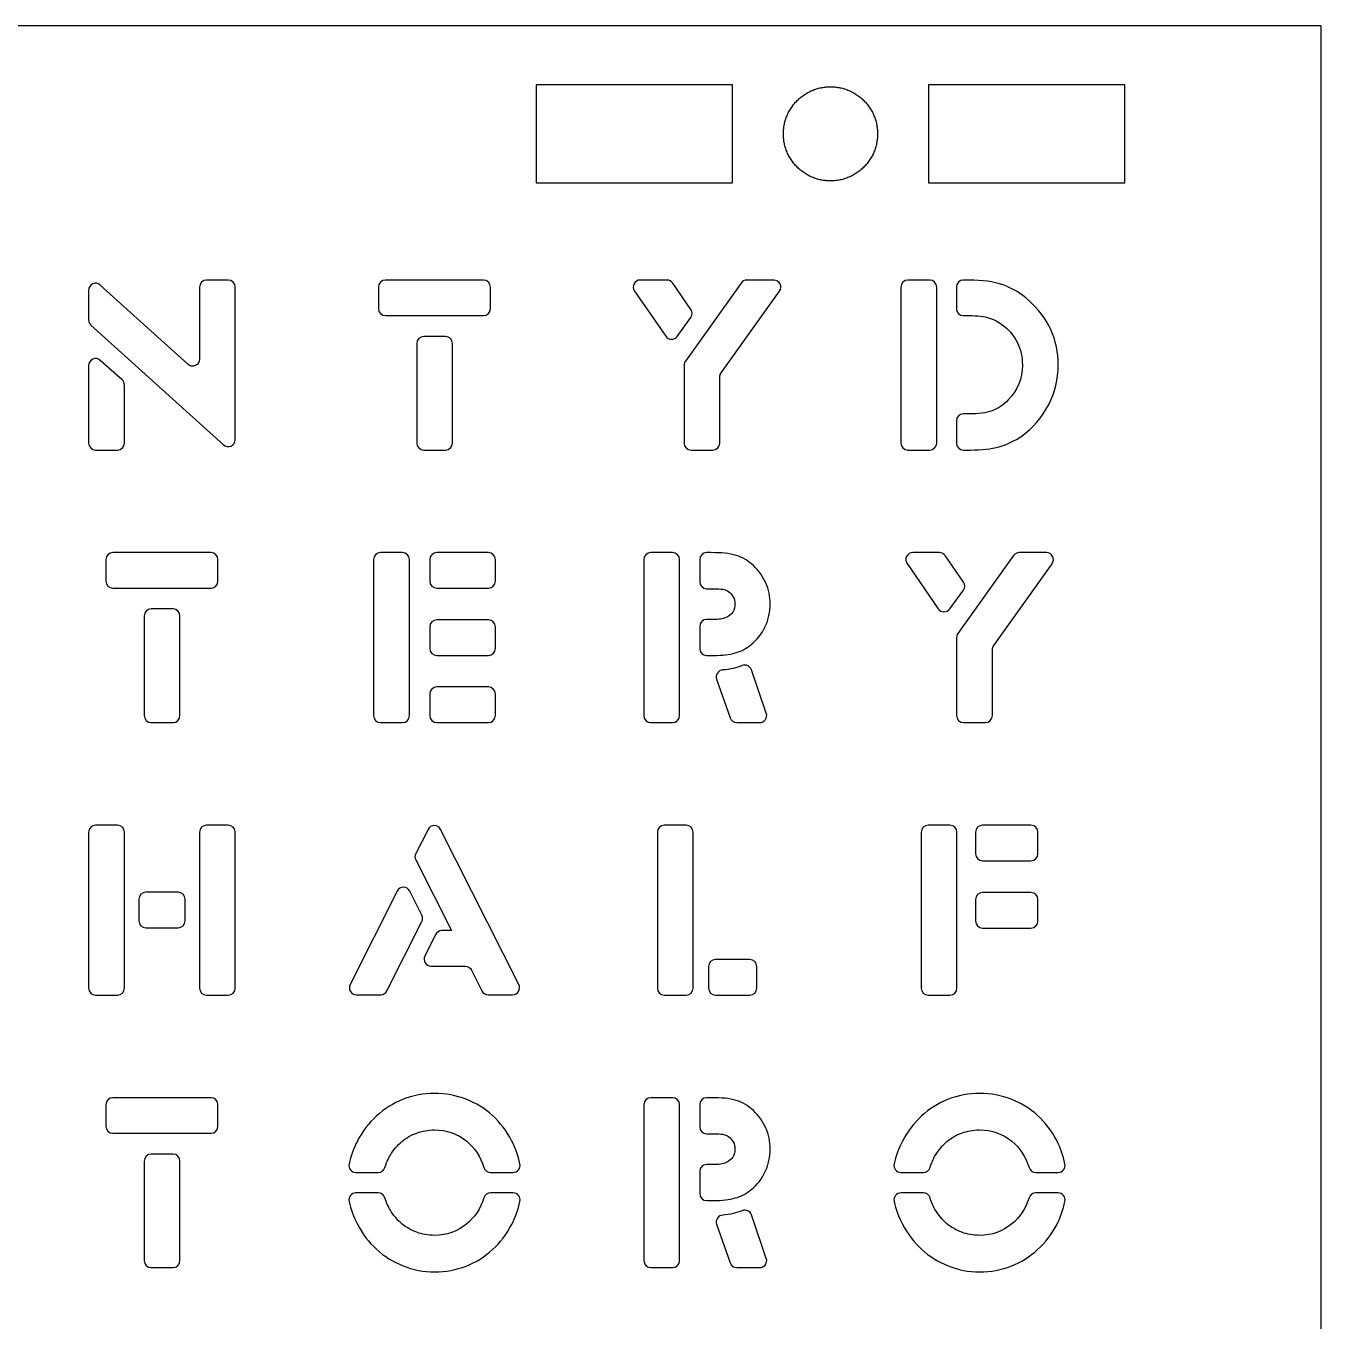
# Model space of a CAD drawing. Header units: millimetres. Extents: x -41.9 to 41.9, y -41.9 to 41.9.
# Drawn here: x 0 to 41.91, y -0.01 to 41.9 of the extents above; entities that cross this region are included whole.
import ezdxf

# ---------------------------------------------------------------- set-up
doc = ezdxf.new("R2010")
doc.units = ezdxf.units.MM
doc.header["$MEASUREMENT"] = 0
doc.layers.add('ponoko lines ada wordclock', color=5, linetype='Continuous', true_color=0x0000ff)

msp = doc.modelspace()

# ---------------------------------------------------------------- linework, layer by layer
at = {"layer": 'ponoko lines ada wordclock'}
for p, q in [((6.551, 33.678), (5.845, 33.678)), ((14.813, 33.678), (11.637, 33.678)), ((20.748, 33.678), (19.881, 33.678)), ((21.523, 32.725), (20.934, 33.58)), ((23.147, 33.583), (21.343, 31.058)), ((24.206, 33.678), (23.33, 33.678)), ((29.25, 33.678), (28.544, 33.678)), ((30.521, 33.678), (30.336, 33.678)), ((2.034, 33.349), (2.034, 32.39)), ((5.243, 30.954), (2.412, 33.517)), ((5.62, 33.452), (5.62, 31.122)), ((6.778, 28.515), (6.778, 33.452)), ((11.411, 33.452), (11.411, 32.754)), ((15.038, 32.754), (15.038, 33.452)), ((19.696, 33.323), (20.709, 31.86)), ((22.5, 30.672), (24.39, 33.32)), ((28.318, 33.452), (28.318, 28.405)), ((29.476, 28.405), (29.476, 33.452)), ((30.111, 33.452), (30.111, 32.754)), ((11.637, 32.528), (14.813, 32.528)), ((21.078, 31.856), (21.52, 32.464)), ((30.336, 32.528), (30.408, 32.528)), ((2.109, 32.222), (6.4, 28.347)), ((13.582, 31.853), (12.877, 31.853)), ((12.651, 31.628), (12.651, 28.405)), ((13.808, 28.405), (13.808, 31.628)), ((3.116, 30.45), (2.411, 31.081)), ((2.034, 30.912), (2.034, 28.405)), ((21.3, 30.926), (21.3, 28.405)), ((3.192, 28.405), (3.192, 30.281)), ((22.458, 28.405), (22.458, 30.54)), ((30.529, 29.347), (30.336, 29.347)), ((30.111, 29.121), (30.111, 28.405)), ((2.26, 28.179), (2.966, 28.179)), ((12.877, 28.179), (13.582, 28.179)), ((21.526, 28.179), (22.232, 28.179)), ((28.544, 28.179), (29.25, 28.179)), ((30.336, 28.179), (30.569, 28.179)), ((5.994, 24.859), (2.818, 24.859)), ((12.187, 24.859), (11.481, 24.859)), ((14.968, 24.859), (13.298, 24.859)), ((20.929, 24.859), (20.223, 24.859)), ((22.168, 24.859), (22.032, 24.859)), ((29.566, 24.859), (28.701, 24.859)), ((30.342, 23.906), (29.752, 24.761)), ((31.965, 24.764), (30.162, 22.239)), ((33.025, 24.859), (32.149, 24.859)), ((2.592, 24.633), (2.592, 23.935)), ((6.219, 23.935), (6.219, 24.633)), ((11.255, 24.633), (11.255, 19.586)), ((12.413, 19.586), (12.413, 24.633)), ((13.072, 24.633), (13.072, 23.935)), ((15.194, 23.935), (15.194, 24.633)), ((19.997, 24.633), (19.997, 19.586)), ((21.155, 19.586), (21.155, 24.633)), ((21.806, 24.633), (21.806, 23.918)), ((28.515, 24.504), (29.528, 23.041)), ((31.319, 21.853), (33.209, 24.501)), ((2.818, 23.709), (5.994, 23.709)), ((13.298, 23.709), (14.968, 23.709)), ((22.032, 23.692), (22.241, 23.692)), ((29.896, 23.037), (30.338, 23.645)), ((3.832, 22.809), (3.832, 19.586)), ((4.764, 23.035), (4.058, 23.035)), ((4.989, 19.586), (4.989, 22.809)), ((14.968, 22.681), (13.298, 22.681)), ((22.184, 22.698), (22.032, 22.698)), ((13.072, 22.455), (13.072, 21.757)), ((15.194, 21.757), (15.194, 22.455)), ((21.806, 22.472), (21.806, 21.757)), ((30.119, 22.107), (30.119, 19.586)), ((13.298, 21.531), (14.968, 21.531)), ((22.032, 21.531), (22.249, 21.531)), ((31.277, 19.586), (31.277, 21.721)), ((23.962, 19.66), (23.479, 21.065)), ((22.355, 20.762), (22.791, 19.512)), ((13.072, 20.286), (13.072, 19.586)), ((14.968, 20.512), (13.298, 20.512)), ((15.194, 19.586), (15.194, 20.286)), ((4.058, 19.36), (4.764, 19.36)), ((11.481, 19.36), (12.187, 19.36)), ((13.298, 19.36), (14.968, 19.36)), ((20.223, 19.36), (20.929, 19.36)), ((23.004, 19.36), (23.749, 19.36)), ((30.345, 19.36), (31.051, 19.36)), ((2.966, 16.04), (2.26, 16.04)), ((6.552, 16.04), (5.845, 16.04)), ((21.368, 16.04), (20.662, 16.04)), ((29.905, 16.04), (29.199, 16.04)), ((32.526, 16.04), (30.96, 16.04)), ((2.034, 15.814), (2.034, 10.768)), ((3.192, 10.768), (3.192, 15.814)), ((5.62, 15.814), (5.62, 10.768)), ((6.777, 10.768), (6.777, 15.814)), ((13.016, 15.903), (12.619, 15.121)), ((15.954, 10.883), (13.419, 15.902)), ((20.436, 15.814), (20.436, 10.768)), ((21.593, 10.768), (21.593, 15.814)), ((28.973, 15.814), (28.973, 10.768)), ((30.131, 10.768), (30.131, 15.814)), ((30.734, 15.814), (30.734, 15.116)), ((32.752, 15.116), (32.752, 15.814)), ((12.619, 14.916), (13.78, 12.627)), ((30.96, 14.89), (32.526, 14.89)), ((4.928, 13.871), (3.884, 13.871)), ((12.018, 13.909), (10.495, 10.883)), ((12.813, 13.123), (12.422, 13.908)), ((32.526, 13.862), (30.96, 13.862)), ((3.658, 13.644), (3.658, 12.946)), ((5.154, 12.946), (5.154, 13.644)), ((30.734, 13.636), (30.734, 12.939)), ((32.752, 12.939), (32.752, 13.636)), ((3.884, 12.72), (4.928, 12.72)), ((11.688, 10.68), (12.813, 12.921)), ((13.78, 12.627), (13.462, 12.627)), ((30.96, 12.712), (32.526, 12.712)), ((13.26, 12.502), (12.914, 11.804)), ((13.116, 11.477), (14.22, 11.477)), ((14.422, 11.351), (14.755, 10.681)), ((22.092, 11.467), (22.092, 10.768)), ((23.426, 11.693), (22.318, 11.693)), ((23.652, 10.768), (23.652, 11.467)), ((2.26, 10.541), (2.966, 10.541)), ((5.845, 10.541), (6.552, 10.541)), ((10.697, 10.555), (11.486, 10.555)), ((14.957, 10.555), (15.753, 10.555)), ((20.662, 10.541), (21.368, 10.541)), ((22.318, 10.541), (23.426, 10.541)), ((29.199, 10.541), (29.905, 10.541)), ((5.994, 7.221), (2.818, 7.221)), ((20.929, 7.221), (20.224, 7.221)), ((22.168, 7.221), (22.032, 7.221)), ((2.592, 6.995), (2.592, 6.297)), ((6.219, 6.297), (6.219, 6.995)), ((19.998, 6.995), (19.998, 1.949)), ((21.155, 1.949), (21.155, 6.995)), ((21.806, 6.995), (21.806, 6.281)), ((2.818, 6.071), (5.994, 6.071)), ((22.032, 6.054), (22.241, 6.054)), ((3.832, 5.171), (3.832, 1.949)), ((4.764, 5.397), (4.058, 5.397)), ((4.989, 1.949), (4.989, 5.171)), ((22.184, 5.06), (22.032, 5.06)), ((10.681, 4.805), (11.406, 4.805)), ((15.041, 4.805), (15.768, 4.805)), ((21.806, 4.834), (21.806, 4.12)), ((28.319, 4.805), (29.043, 4.805)), ((32.679, 4.805), (33.406, 4.805)), ((11.405, 4.14), (10.681, 4.14)), ((15.768, 4.14), (15.041, 4.14)), ((22.032, 3.893), (22.249, 3.893)), ((29.043, 4.14), (28.319, 4.14)), ((33.406, 4.14), (32.679, 4.14)), ((23.962, 2.022), (23.48, 3.427)), ((22.355, 3.124), (22.791, 1.874)), ((4.058, 1.722), (4.764, 1.722)), ((20.224, 1.722), (20.929, 1.722)), ((23.004, 1.722), (23.749, 1.722))]:
    msp.add_line(p, q, dxfattribs=at)
for points in [[(-41.906, -41.917), (41.914, -41.917), (41.914, 41.903), (-41.906, 41.903)], [(16.514, 36.823), (22.864, 36.823), (22.864, 39.998), (16.514, 39.998)], [(29.214, 36.823), (35.564, 36.823), (35.564, 39.998), (29.214, 39.998)]]:
    msp.add_lwpolyline(points, close=True, dxfattribs=at)
msp.add_rational_spline([(26.039, 39.934), (24.515, 39.934), (24.515, 38.41), (24.515, 36.886), (26.039, 36.886), (27.563, 36.886), (27.563, 38.41), (27.563, 39.934), (26.039, 39.934)], [1, 0.707106781187, 1, 0.707106781187, 1, 0.707106781187, 1, 0.707106781187, 1], degree=2, knots=[0, 0, 0, 2.393894, 2.393894, 4.787787, 4.787787, 7.181681, 7.181681, 9.575574, 9.575574, 9.575574], dxfattribs=at)
for points in [[(2.168, 33.556), (2.084, 33.519), (2.034, 33.441), (2.034, 33.349)], [(2.412, 33.517), (2.344, 33.578), (2.252, 33.593), (2.168, 33.556)], [(5.845, 33.678), (5.721, 33.678), (5.62, 33.576), (5.62, 33.452)], [(6.778, 33.452), (6.778, 33.576), (6.676, 33.678), (6.551, 33.678)], [(11.637, 33.678), (11.513, 33.678), (11.411, 33.576), (11.411, 33.452)], [(15.038, 33.452), (15.038, 33.576), (14.937, 33.678), (14.813, 33.678)], [(19.681, 33.557), (19.641, 33.48), (19.647, 33.394), (19.696, 33.323)], [(19.881, 33.678), (19.795, 33.678), (19.721, 33.634), (19.681, 33.557)], [(20.934, 33.58), (20.89, 33.643), (20.824, 33.678), (20.748, 33.678)], [(23.33, 33.678), (23.255, 33.678), (23.19, 33.645), (23.147, 33.583)], [(24.407, 33.555), (24.367, 33.633), (24.293, 33.678), (24.206, 33.678)], [(24.39, 33.32), (24.44, 33.391), (24.446, 33.478), (24.407, 33.555)], [(28.544, 33.678), (28.419, 33.678), (28.318, 33.576), (28.318, 33.452)], [(29.476, 33.452), (29.476, 33.576), (29.374, 33.678), (29.25, 33.678)], [(30.336, 33.678), (30.212, 33.678), (30.111, 33.576), (30.111, 33.452)], [(31.622, 33.522), (31.317, 33.629), (30.947, 33.678), (30.521, 33.678)], [(32.458, 33.02), (32.201, 33.251), (31.92, 33.415), (31.622, 33.522)], [(11.411, 32.754), (11.411, 32.629), (11.513, 32.528), (11.637, 32.528)], [(14.813, 32.528), (14.937, 32.528), (15.038, 32.629), (15.038, 32.754)], [(21.52, 32.464), (21.577, 32.543), (21.579, 32.645), (21.523, 32.725)], [(30.111, 32.754), (30.111, 32.629), (30.212, 32.528), (30.336, 32.528)], [(33.166, 32.076), (33.005, 32.429), (32.764, 32.741), (32.458, 33.02)], [(2.034, 32.39), (2.034, 32.323), (2.06, 32.266), (2.109, 32.222)], [(30.408, 32.528), (30.561, 32.528), (30.69, 32.528), (30.81, 32.52)], [(30.81, 32.52), (30.923, 32.511), (31.027, 32.495), (31.116, 32.47)], [(31.116, 32.47), (31.204, 32.445), (31.293, 32.412), (31.373, 32.371)], [(31.373, 32.371), (31.445, 32.33), (31.526, 32.289), (31.598, 32.232)], [(12.877, 31.853), (12.752, 31.853), (12.651, 31.752), (12.651, 31.628)], [(13.808, 31.628), (13.808, 31.752), (13.707, 31.853), (13.582, 31.853)], [(20.709, 31.86), (20.752, 31.798), (20.817, 31.764), (20.893, 31.763)], [(20.893, 31.763), (20.968, 31.763), (21.033, 31.795), (21.078, 31.856)], [(31.598, 32.232), (31.799, 32.084), (31.96, 31.895), (32.081, 31.665)], [(33.407, 30.933), (33.407, 31.336), (33.327, 31.722), (33.166, 32.076)], [(32.081, 31.665), (32.193, 31.434), (32.249, 31.18), (32.249, 30.925)], [(2.168, 31.119), (2.084, 31.082), (2.034, 31.004), (2.034, 30.912)], [(2.411, 31.081), (2.343, 31.142), (2.251, 31.156), (2.168, 31.119)], [(5.62, 31.122), (5.62, 31.031), (5.569, 30.952), (5.486, 30.915)], [(21.343, 31.058), (21.314, 31.018), (21.3, 30.976), (21.3, 30.926)], [(5.486, 30.915), (5.402, 30.878), (5.31, 30.893), (5.243, 30.954)], [(22.458, 30.54), (22.458, 30.59), (22.472, 30.632), (22.5, 30.672)], [(32.249, 30.925), (32.249, 30.498), (32.097, 30.12), (31.791, 29.799)], [(33.093, 29.635), (33.303, 30.038), (33.407, 30.473), (33.407, 30.933)], [(3.192, 30.281), (3.192, 30.348), (3.166, 30.405), (3.116, 30.45)], [(31.791, 29.799), (31.63, 29.635), (31.454, 29.52), (31.269, 29.446)], [(30.336, 29.347), (30.212, 29.347), (30.111, 29.246), (30.111, 29.121)], [(31.269, 29.446), (31.076, 29.38), (30.826, 29.347), (30.529, 29.347)], [(32.225, 28.632), (32.595, 28.895), (32.885, 29.232), (33.093, 29.635)], [(6.643, 28.308), (6.727, 28.345), (6.778, 28.424), (6.778, 28.515)], [(31.502, 28.287), (31.759, 28.361), (32, 28.476), (32.225, 28.632)], [(2.034, 28.405), (2.034, 28.28), (2.136, 28.179), (2.26, 28.179)], [(2.966, 28.179), (3.09, 28.179), (3.192, 28.28), (3.192, 28.405)], [(6.4, 28.347), (6.468, 28.286), (6.56, 28.271), (6.643, 28.308)], [(12.651, 28.405), (12.651, 28.28), (12.752, 28.179), (12.877, 28.179)], [(13.582, 28.179), (13.707, 28.179), (13.808, 28.28), (13.808, 28.405)], [(21.3, 28.405), (21.3, 28.28), (21.402, 28.179), (21.526, 28.179)], [(22.232, 28.179), (22.356, 28.179), (22.458, 28.28), (22.458, 28.405)], [(28.318, 28.405), (28.318, 28.28), (28.419, 28.179), (28.544, 28.179)], [(29.25, 28.179), (29.374, 28.179), (29.476, 28.28), (29.476, 28.405)], [(30.111, 28.405), (30.111, 28.28), (30.212, 28.179), (30.336, 28.179)], [(30.569, 28.179), (30.931, 28.179), (31.236, 28.213), (31.502, 28.287)], [(2.818, 24.859), (2.694, 24.859), (2.592, 24.757), (2.592, 24.633)], [(6.219, 24.633), (6.219, 24.757), (6.118, 24.859), (5.994, 24.859)], [(11.481, 24.859), (11.356, 24.859), (11.255, 24.757), (11.255, 24.633)], [(12.413, 24.633), (12.413, 24.757), (12.311, 24.859), (12.187, 24.859)], [(13.298, 24.859), (13.173, 24.859), (13.072, 24.757), (13.072, 24.633)], [(15.194, 24.633), (15.194, 24.757), (15.093, 24.859), (14.968, 24.859)], [(20.223, 24.859), (20.099, 24.859), (19.997, 24.757), (19.997, 24.633)], [(21.155, 24.633), (21.155, 24.757), (21.054, 24.859), (20.929, 24.859)], [(22.032, 24.859), (21.908, 24.859), (21.806, 24.757), (21.806, 24.633)], [(22.626, 24.842), (22.49, 24.851), (22.337, 24.859), (22.168, 24.859)], [(22.988, 24.769), (22.876, 24.802), (22.755, 24.826), (22.626, 24.842)], [(23.286, 24.637), (23.197, 24.695), (23.093, 24.736), (22.988, 24.769)], [(28.5, 24.738), (28.46, 24.661), (28.466, 24.575), (28.515, 24.504)], [(28.701, 24.859), (28.614, 24.859), (28.54, 24.814), (28.5, 24.738)], [(29.752, 24.761), (29.709, 24.824), (29.643, 24.859), (29.566, 24.859)], [(32.149, 24.859), (32.074, 24.859), (32.009, 24.826), (31.965, 24.764)], [(33.226, 24.736), (33.186, 24.814), (33.112, 24.859), (33.025, 24.859)], [(33.209, 24.501), (33.259, 24.572), (33.265, 24.659), (33.226, 24.736)], [(23.543, 24.44), (23.455, 24.514), (23.374, 24.58), (23.286, 24.637)], [(23.945, 23.881), (23.848, 24.095), (23.712, 24.284), (23.543, 24.44)], [(2.592, 23.935), (2.592, 23.81), (2.694, 23.709), (2.818, 23.709)], [(5.994, 23.709), (6.118, 23.709), (6.219, 23.81), (6.219, 23.935)], [(13.072, 23.935), (13.072, 23.81), (13.173, 23.709), (13.298, 23.709)], [(14.968, 23.709), (15.093, 23.709), (15.194, 23.81), (15.194, 23.935)], [(21.806, 23.918), (21.806, 23.794), (21.908, 23.692), (22.032, 23.692)], [(30.338, 23.645), (30.396, 23.724), (30.397, 23.826), (30.342, 23.906)], [(22.241, 23.692), (22.377, 23.692), (22.482, 23.684), (22.554, 23.676)], [(22.554, 23.676), (22.626, 23.659), (22.691, 23.635), (22.747, 23.593)], [(22.747, 23.593), (22.803, 23.553), (22.852, 23.495), (22.892, 23.429)], [(24.09, 23.199), (24.09, 23.438), (24.041, 23.667), (23.945, 23.881)], [(22.948, 23.199), (22.948, 23.101), (22.924, 23.019), (22.876, 22.936)], [(22.892, 23.429), (22.932, 23.355), (22.948, 23.281), (22.948, 23.199)], [(23.929, 22.468), (24.033, 22.698), (24.09, 22.944), (24.09, 23.199)], [(4.058, 23.035), (3.933, 23.035), (3.832, 22.933), (3.832, 22.809)], [(4.989, 22.809), (4.989, 22.933), (4.888, 23.035), (4.764, 23.035)], [(13.298, 22.681), (13.173, 22.681), (13.072, 22.579), (13.072, 22.455)], [(15.194, 22.455), (15.194, 22.579), (15.093, 22.681), (14.968, 22.681)], [(22.032, 22.698), (21.908, 22.698), (21.806, 22.596), (21.806, 22.472)], [(22.482, 22.706), (22.417, 22.698), (22.321, 22.698), (22.184, 22.698)], [(22.667, 22.764), (22.61, 22.739), (22.546, 22.714), (22.482, 22.706)], [(22.876, 22.936), (22.819, 22.862), (22.755, 22.797), (22.667, 22.764)], [(29.528, 23.041), (29.571, 22.979), (29.635, 22.945), (29.711, 22.944)], [(29.711, 22.944), (29.787, 22.943), (29.852, 22.976), (29.896, 23.037)], [(23.463, 21.876), (23.664, 22.032), (23.816, 22.229), (23.929, 22.468)], [(30.162, 22.239), (30.133, 22.199), (30.119, 22.157), (30.119, 22.107)], [(22.956, 21.613), (23.141, 21.662), (23.31, 21.753), (23.463, 21.876)], [(31.277, 21.721), (31.277, 21.77), (31.29, 21.813), (31.319, 21.853)], [(13.072, 21.757), (13.072, 21.633), (13.173, 21.531), (13.298, 21.531)], [(14.968, 21.531), (15.093, 21.531), (15.194, 21.633), (15.194, 21.757)], [(21.806, 21.757), (21.806, 21.633), (21.908, 21.531), (22.032, 21.531)], [(22.249, 21.531), (22.538, 21.531), (22.771, 21.556), (22.956, 21.613)], [(22.379, 20.96), (22.34, 20.899), (22.332, 20.83), (22.355, 20.762)], [(22.55, 21.062), (22.478, 21.056), (22.419, 21.02), (22.379, 20.96)], [(22.892, 21.112), (22.789, 21.088), (22.675, 21.073), (22.55, 21.062)], [(23.184, 21.203), (23.087, 21.165), (22.989, 21.135), (22.892, 21.112)], [(23.361, 21.197), (23.303, 21.224), (23.243, 21.225), (23.184, 21.203)], [(23.479, 21.065), (23.458, 21.126), (23.418, 21.17), (23.361, 21.197)], [(13.298, 20.512), (13.173, 20.512), (13.072, 20.41), (13.072, 20.286)], [(15.194, 20.286), (15.194, 20.41), (15.093, 20.512), (14.968, 20.512)], [(3.832, 19.586), (3.832, 19.462), (3.933, 19.36), (4.058, 19.36)], [(4.764, 19.36), (4.888, 19.36), (4.989, 19.462), (4.989, 19.586)], [(11.255, 19.586), (11.255, 19.462), (11.356, 19.36), (11.481, 19.36)], [(12.187, 19.36), (12.311, 19.36), (12.413, 19.462), (12.413, 19.586)], [(13.072, 19.586), (13.072, 19.462), (13.173, 19.36), (13.298, 19.36)], [(14.968, 19.36), (15.093, 19.36), (15.194, 19.462), (15.194, 19.586)], [(19.997, 19.586), (19.997, 19.462), (20.099, 19.36), (20.223, 19.36)], [(20.929, 19.36), (21.054, 19.36), (21.155, 19.462), (21.155, 19.586)], [(22.791, 19.512), (22.823, 19.42), (22.906, 19.36), (23.004, 19.36)], [(23.749, 19.36), (23.824, 19.36), (23.889, 19.393), (23.933, 19.455)], [(23.933, 19.455), (23.976, 19.516), (23.987, 19.588), (23.962, 19.66)], [(30.119, 19.586), (30.119, 19.462), (30.22, 19.36), (30.345, 19.36)], [(31.051, 19.36), (31.175, 19.36), (31.277, 19.462), (31.277, 19.586)], [(2.26, 16.04), (2.136, 16.04), (2.034, 15.939), (2.034, 15.814)], [(3.192, 15.814), (3.192, 15.939), (3.09, 16.04), (2.966, 16.04)], [(5.845, 16.04), (5.722, 16.04), (5.62, 15.939), (5.62, 15.814)], [(6.777, 15.814), (6.777, 15.939), (6.676, 16.04), (6.552, 16.04)], [(13.218, 16.026), (13.13, 16.027), (13.055, 15.981), (13.016, 15.903)], [(13.419, 15.902), (13.379, 15.98), (13.305, 16.026), (13.218, 16.026)], [(20.662, 16.04), (20.537, 16.04), (20.436, 15.939), (20.436, 15.814)], [(21.593, 15.814), (21.593, 15.939), (21.492, 16.04), (21.368, 16.04)], [(29.199, 16.04), (29.075, 16.04), (28.973, 15.939), (28.973, 15.814)], [(30.131, 15.814), (30.131, 15.939), (30.029, 16.04), (29.905, 16.04)], [(30.96, 16.04), (30.835, 16.04), (30.734, 15.939), (30.734, 15.814)], [(32.752, 15.814), (32.752, 15.939), (32.65, 16.04), (32.526, 16.04)], [(12.619, 15.121), (12.585, 15.054), (12.585, 14.983), (12.619, 14.916)], [(30.734, 15.116), (30.734, 14.991), (30.835, 14.89), (30.96, 14.89)], [(32.526, 14.89), (32.65, 14.89), (32.752, 14.991), (32.752, 15.116)], [(3.884, 13.871), (3.76, 13.871), (3.658, 13.769), (3.658, 13.644)], [(5.154, 13.644), (5.154, 13.769), (5.052, 13.871), (4.928, 13.871)], [(12.22, 14.033), (12.133, 14.034), (12.058, 13.987), (12.018, 13.909)], [(12.422, 13.908), (12.383, 13.987), (12.308, 14.033), (12.22, 14.033)], [(30.96, 13.862), (30.835, 13.862), (30.734, 13.761), (30.734, 13.636)], [(32.752, 13.636), (32.752, 13.761), (32.65, 13.862), (32.526, 13.862)], [(12.813, 12.921), (12.846, 12.986), (12.846, 13.057), (12.813, 13.123)], [(3.658, 12.946), (3.658, 12.822), (3.76, 12.72), (3.884, 12.72)], [(4.928, 12.72), (5.052, 12.72), (5.154, 12.822), (5.154, 12.946)], [(13.462, 12.627), (13.374, 12.627), (13.299, 12.58), (13.26, 12.502)], [(30.734, 12.939), (30.734, 12.814), (30.835, 12.712), (30.96, 12.712)], [(32.526, 12.712), (32.65, 12.712), (32.752, 12.814), (32.752, 12.939)], [(12.914, 11.804), (12.878, 11.732), (12.881, 11.652), (12.924, 11.584)], [(12.924, 11.584), (12.966, 11.515), (13.035, 11.477), (13.116, 11.477)], [(14.22, 11.477), (14.307, 11.477), (14.383, 11.43), (14.422, 11.351)], [(22.318, 11.693), (22.194, 11.693), (22.092, 11.591), (22.092, 11.467)], [(23.652, 11.467), (23.652, 11.591), (23.55, 11.693), (23.426, 11.693)], [(2.034, 10.768), (2.034, 10.643), (2.136, 10.541), (2.26, 10.541)], [(2.966, 10.541), (3.09, 10.541), (3.192, 10.643), (3.192, 10.768)], [(5.62, 10.768), (5.62, 10.643), (5.722, 10.541), (5.845, 10.541)], [(6.552, 10.541), (6.676, 10.541), (6.777, 10.643), (6.777, 10.768)], [(10.495, 10.883), (10.459, 10.811), (10.462, 10.731), (10.504, 10.663)], [(10.504, 10.663), (10.547, 10.594), (10.616, 10.555), (10.697, 10.555)], [(11.486, 10.555), (11.574, 10.555), (11.649, 10.601), (11.688, 10.68)], [(14.755, 10.681), (14.794, 10.602), (14.869, 10.555), (14.957, 10.555)], [(15.753, 10.555), (15.833, 10.555), (15.903, 10.594), (15.945, 10.663)], [(15.945, 10.663), (15.987, 10.732), (15.991, 10.811), (15.954, 10.883)], [(20.436, 10.768), (20.436, 10.643), (20.537, 10.541), (20.662, 10.541)], [(21.368, 10.541), (21.492, 10.541), (21.593, 10.643), (21.593, 10.768)], [(22.092, 10.768), (22.092, 10.643), (22.194, 10.541), (22.318, 10.541)], [(23.426, 10.541), (23.55, 10.541), (23.652, 10.643), (23.652, 10.768)], [(28.973, 10.768), (28.973, 10.643), (29.075, 10.541), (29.199, 10.541)], [(29.905, 10.541), (30.029, 10.541), (30.131, 10.643), (30.131, 10.768)], [(2.818, 7.221), (2.694, 7.221), (2.592, 7.12), (2.592, 6.995)], [(6.219, 6.995), (6.219, 7.12), (6.118, 7.221), (5.994, 7.221)], [(12.209, 7.172), (11.888, 7.041), (11.598, 6.86), (11.349, 6.63)], [(13.23, 7.361), (12.868, 7.361), (12.531, 7.295), (12.209, 7.172)], [(14.251, 7.172), (13.93, 7.295), (13.592, 7.361), (13.23, 7.361)], [(15.103, 6.646), (14.854, 6.868), (14.565, 7.049), (14.251, 7.172)], [(20.224, 7.221), (20.099, 7.221), (19.998, 7.12), (19.998, 6.995)], [(21.155, 6.995), (21.155, 7.12), (21.054, 7.221), (20.929, 7.221)], [(22.032, 7.221), (21.908, 7.221), (21.806, 7.12), (21.806, 6.995)], [(22.626, 7.205), (22.49, 7.213), (22.337, 7.221), (22.168, 7.221)], [(22.989, 7.131), (22.876, 7.164), (22.755, 7.189), (22.626, 7.205)], [(23.286, 7), (23.197, 7.057), (23.093, 7.098), (22.989, 7.131)], [(29.847, 7.172), (29.525, 7.041), (29.236, 6.86), (28.987, 6.63)], [(30.868, 7.361), (30.506, 7.361), (30.169, 7.295), (29.847, 7.172)], [(31.889, 7.172), (31.567, 7.295), (31.23, 7.361), (30.868, 7.361)], [(32.741, 6.646), (32.492, 6.868), (32.202, 7.049), (31.889, 7.172)], [(23.543, 6.802), (23.455, 6.876), (23.374, 6.942), (23.286, 7)], [(23.945, 6.244), (23.848, 6.457), (23.712, 6.646), (23.543, 6.802)], [(2.592, 6.297), (2.592, 6.173), (2.694, 6.071), (2.818, 6.071)], [(5.994, 6.071), (6.118, 6.071), (6.219, 6.173), (6.219, 6.297)], [(11.349, 6.63), (11.1, 6.4), (10.891, 6.128), (10.73, 5.816)], [(15.722, 5.832), (15.556, 6.146), (15.353, 6.416), (15.103, 6.646)], [(28.987, 6.63), (28.738, 6.4), (28.528, 6.128), (28.368, 5.816)], [(33.36, 5.832), (33.194, 6.146), (32.991, 6.416), (32.741, 6.646)], [(12.169, 5.8), (12.313, 5.923), (12.474, 6.014), (12.651, 6.079)], [(12.651, 6.079), (12.828, 6.145), (13.021, 6.178), (13.222, 6.178)], [(13.222, 6.178), (13.624, 6.178), (13.97, 6.055), (14.267, 5.816)], [(21.806, 6.281), (21.806, 6.156), (21.908, 6.054), (22.032, 6.054)], [(22.241, 6.054), (22.377, 6.054), (22.482, 6.046), (22.554, 6.038)], [(22.554, 6.038), (22.626, 6.022), (22.691, 5.997), (22.747, 5.956)], [(22.747, 5.956), (22.803, 5.915), (22.852, 5.857), (22.892, 5.792)], [(24.09, 5.561), (24.09, 5.8), (24.042, 6.03), (23.945, 6.244)], [(29.807, 5.8), (29.952, 5.923), (30.112, 6.014), (30.289, 6.079)], [(30.289, 6.079), (30.466, 6.145), (30.659, 6.178), (30.86, 6.178)], [(30.86, 6.178), (31.262, 6.178), (31.608, 6.055), (31.905, 5.816)], [(10.73, 5.816), (10.604, 5.584), (10.514, 5.337), (10.46, 5.078)], [(11.799, 5.364), (11.903, 5.537), (12.024, 5.676), (12.169, 5.8)], [(14.267, 5.816), (14.527, 5.601), (14.713, 5.316), (14.826, 4.963)], [(15.989, 5.079), (15.932, 5.346), (15.845, 5.6), (15.722, 5.832)], [(22.948, 5.561), (22.948, 5.463), (22.924, 5.381), (22.876, 5.299)], [(22.892, 5.792), (22.932, 5.717), (22.948, 5.644), (22.948, 5.561)], [(23.929, 4.83), (24.034, 5.06), (24.09, 5.307), (24.09, 5.561)], [(28.368, 5.816), (28.242, 5.584), (28.152, 5.337), (28.097, 5.078)], [(29.437, 5.364), (29.542, 5.537), (29.662, 5.676), (29.807, 5.8)], [(31.905, 5.816), (32.165, 5.601), (32.351, 5.317), (32.464, 4.963)], [(33.627, 5.079), (33.57, 5.346), (33.483, 5.6), (33.36, 5.832)], [(4.058, 5.397), (3.933, 5.397), (3.832, 5.295), (3.832, 5.171)], [(4.989, 5.171), (4.989, 5.295), (4.888, 5.397), (4.764, 5.397)], [(10.46, 5.078), (10.446, 5.009), (10.461, 4.944), (10.506, 4.889)], [(11.622, 4.966), (11.664, 5.108), (11.723, 5.239), (11.799, 5.364)], [(15.944, 4.889), (15.988, 4.944), (16.004, 5.01), (15.989, 5.079)], [(22.032, 5.06), (21.908, 5.06), (21.806, 4.958), (21.806, 4.834)], [(22.482, 5.068), (22.417, 5.06), (22.321, 5.06), (22.184, 5.06)], [(22.667, 5.126), (22.61, 5.101), (22.546, 5.076), (22.482, 5.068)], [(22.876, 5.299), (22.82, 5.225), (22.755, 5.159), (22.667, 5.126)], [(28.097, 5.078), (28.083, 5.009), (28.099, 4.944), (28.144, 4.889)], [(29.26, 4.966), (29.302, 5.108), (29.361, 5.238), (29.437, 5.364)], [(33.582, 4.889), (33.626, 4.944), (33.642, 5.01), (33.627, 5.079)], [(10.506, 4.889), (10.55, 4.834), (10.611, 4.805), (10.681, 4.805)], [(11.406, 4.805), (11.507, 4.805), (11.593, 4.869), (11.622, 4.966)], [(14.826, 4.963), (14.857, 4.868), (14.941, 4.805), (15.041, 4.805)], [(15.768, 4.805), (15.839, 4.805), (15.9, 4.834), (15.944, 4.889)], [(23.463, 4.239), (23.664, 4.394), (23.816, 4.592), (23.929, 4.83)], [(28.144, 4.889), (28.188, 4.834), (28.248, 4.805), (28.319, 4.805)], [(29.043, 4.805), (29.145, 4.805), (29.231, 4.869), (29.26, 4.966)], [(32.464, 4.963), (32.495, 4.867), (32.579, 4.805), (32.679, 4.805)], [(33.406, 4.805), (33.477, 4.805), (33.537, 4.834), (33.582, 4.889)], [(22.956, 3.976), (23.141, 4.025), (23.31, 4.115), (23.463, 4.239)], [(10.506, 4.056), (10.461, 4.001), (10.446, 3.936), (10.46, 3.867)], [(10.46, 3.867), (10.514, 3.608), (10.607, 3.362), (10.73, 3.129)], [(10.681, 4.14), (10.611, 4.14), (10.55, 4.111), (10.506, 4.056)], [(11.622, 3.977), (11.593, 4.075), (11.507, 4.14), (11.405, 4.14)], [(11.799, 3.581), (11.723, 3.701), (11.664, 3.834), (11.622, 3.977)], [(14.826, 3.982), (14.713, 3.629), (14.525, 3.348), (14.267, 3.137)], [(15.041, 4.14), (14.941, 4.14), (14.857, 4.077), (14.826, 3.982)], [(15.722, 3.113), (15.843, 3.346), (15.932, 3.599), (15.989, 3.866)], [(15.944, 4.056), (15.9, 4.11), (15.839, 4.14), (15.768, 4.14)], [(15.989, 3.866), (16.004, 3.935), (15.988, 4), (15.944, 4.056)], [(21.806, 4.12), (21.806, 3.995), (21.908, 3.893), (22.032, 3.893)], [(22.249, 3.893), (22.538, 3.893), (22.771, 3.918), (22.956, 3.976)], [(28.144, 4.056), (28.099, 4.001), (28.083, 3.936), (28.097, 3.867)], [(28.097, 3.867), (28.152, 3.608), (28.245, 3.362), (28.368, 3.129)], [(28.319, 4.14), (28.248, 4.14), (28.187, 4.111), (28.144, 4.056)], [(29.259, 3.977), (29.231, 4.075), (29.144, 4.14), (29.043, 4.14)], [(29.437, 3.581), (29.361, 3.701), (29.301, 3.834), (29.259, 3.977)], [(32.464, 3.982), (32.351, 3.629), (32.163, 3.348), (31.905, 3.137)], [(32.679, 4.14), (32.579, 4.14), (32.495, 4.078), (32.464, 3.982)], [(33.36, 3.113), (33.481, 3.346), (33.57, 3.599), (33.627, 3.866)], [(33.582, 4.055), (33.538, 4.11), (33.477, 4.14), (33.406, 4.14)], [(33.627, 3.866), (33.642, 3.935), (33.626, 4), (33.582, 4.055)], [(12.169, 3.145), (12.024, 3.269), (11.904, 3.408), (11.799, 3.581)], [(22.551, 3.424), (22.478, 3.419), (22.419, 3.383), (22.38, 3.322)], [(22.892, 3.474), (22.789, 3.45), (22.676, 3.435), (22.551, 3.424)], [(23.184, 3.565), (23.087, 3.527), (22.989, 3.497), (22.892, 3.474)], [(23.361, 3.559), (23.303, 3.586), (23.243, 3.588), (23.184, 3.565)], [(23.48, 3.427), (23.459, 3.488), (23.419, 3.532), (23.361, 3.559)], [(29.807, 3.145), (29.662, 3.269), (29.542, 3.408), (29.437, 3.581)], [(10.73, 3.129), (10.893, 2.818), (11.1, 2.546), (11.349, 2.315)], [(12.651, 2.866), (12.474, 2.932), (12.313, 3.022), (12.169, 3.145)], [(14.267, 3.137), (13.968, 2.893), (13.624, 2.767), (13.222, 2.767)], [(15.103, 2.307), (15.353, 2.529), (15.554, 2.8), (15.722, 3.113)], [(22.38, 3.322), (22.34, 3.262), (22.332, 3.193), (22.355, 3.124)], [(28.368, 3.129), (28.531, 2.818), (28.738, 2.546), (28.987, 2.315)], [(30.289, 2.866), (30.112, 2.932), (29.952, 3.022), (29.807, 3.145)], [(31.905, 3.137), (31.606, 2.893), (31.262, 2.767), (30.86, 2.767)], [(32.741, 2.307), (32.991, 2.529), (33.191, 2.8), (33.36, 3.113)], [(13.222, 2.767), (13.021, 2.767), (12.828, 2.8), (12.651, 2.866)], [(30.86, 2.767), (30.659, 2.767), (30.466, 2.8), (30.289, 2.866)], [(11.349, 2.315), (11.598, 2.086), (11.888, 1.904), (12.209, 1.781)], [(14.251, 1.773), (14.565, 1.896), (14.854, 2.077), (15.103, 2.307)], [(28.987, 2.315), (29.236, 2.086), (29.525, 1.904), (29.847, 1.781)], [(31.889, 1.773), (32.202, 1.896), (32.492, 2.077), (32.741, 2.307)], [(3.832, 1.949), (3.832, 1.824), (3.933, 1.722), (4.058, 1.722)], [(4.764, 1.722), (4.888, 1.722), (4.989, 1.824), (4.989, 1.949)], [(12.209, 1.781), (12.531, 1.648), (12.868, 1.583), (13.23, 1.583)], [(13.23, 1.583), (13.592, 1.583), (13.93, 1.648), (14.251, 1.773)], [(19.998, 1.949), (19.998, 1.824), (20.099, 1.722), (20.224, 1.722)], [(20.929, 1.722), (21.054, 1.722), (21.155, 1.824), (21.155, 1.949)], [(22.791, 1.874), (22.823, 1.782), (22.906, 1.722), (23.004, 1.722)], [(23.749, 1.722), (23.824, 1.722), (23.889, 1.756), (23.933, 1.818)], [(23.933, 1.818), (23.976, 1.878), (23.987, 1.951), (23.962, 2.022)], [(29.847, 1.781), (30.169, 1.648), (30.506, 1.583), (30.868, 1.583)], [(30.868, 1.583), (31.23, 1.583), (31.567, 1.648), (31.889, 1.773)]]:
    msp.add_open_spline(points, degree=3, dxfattribs=at)

doc.saveas('drawing.dxf')
